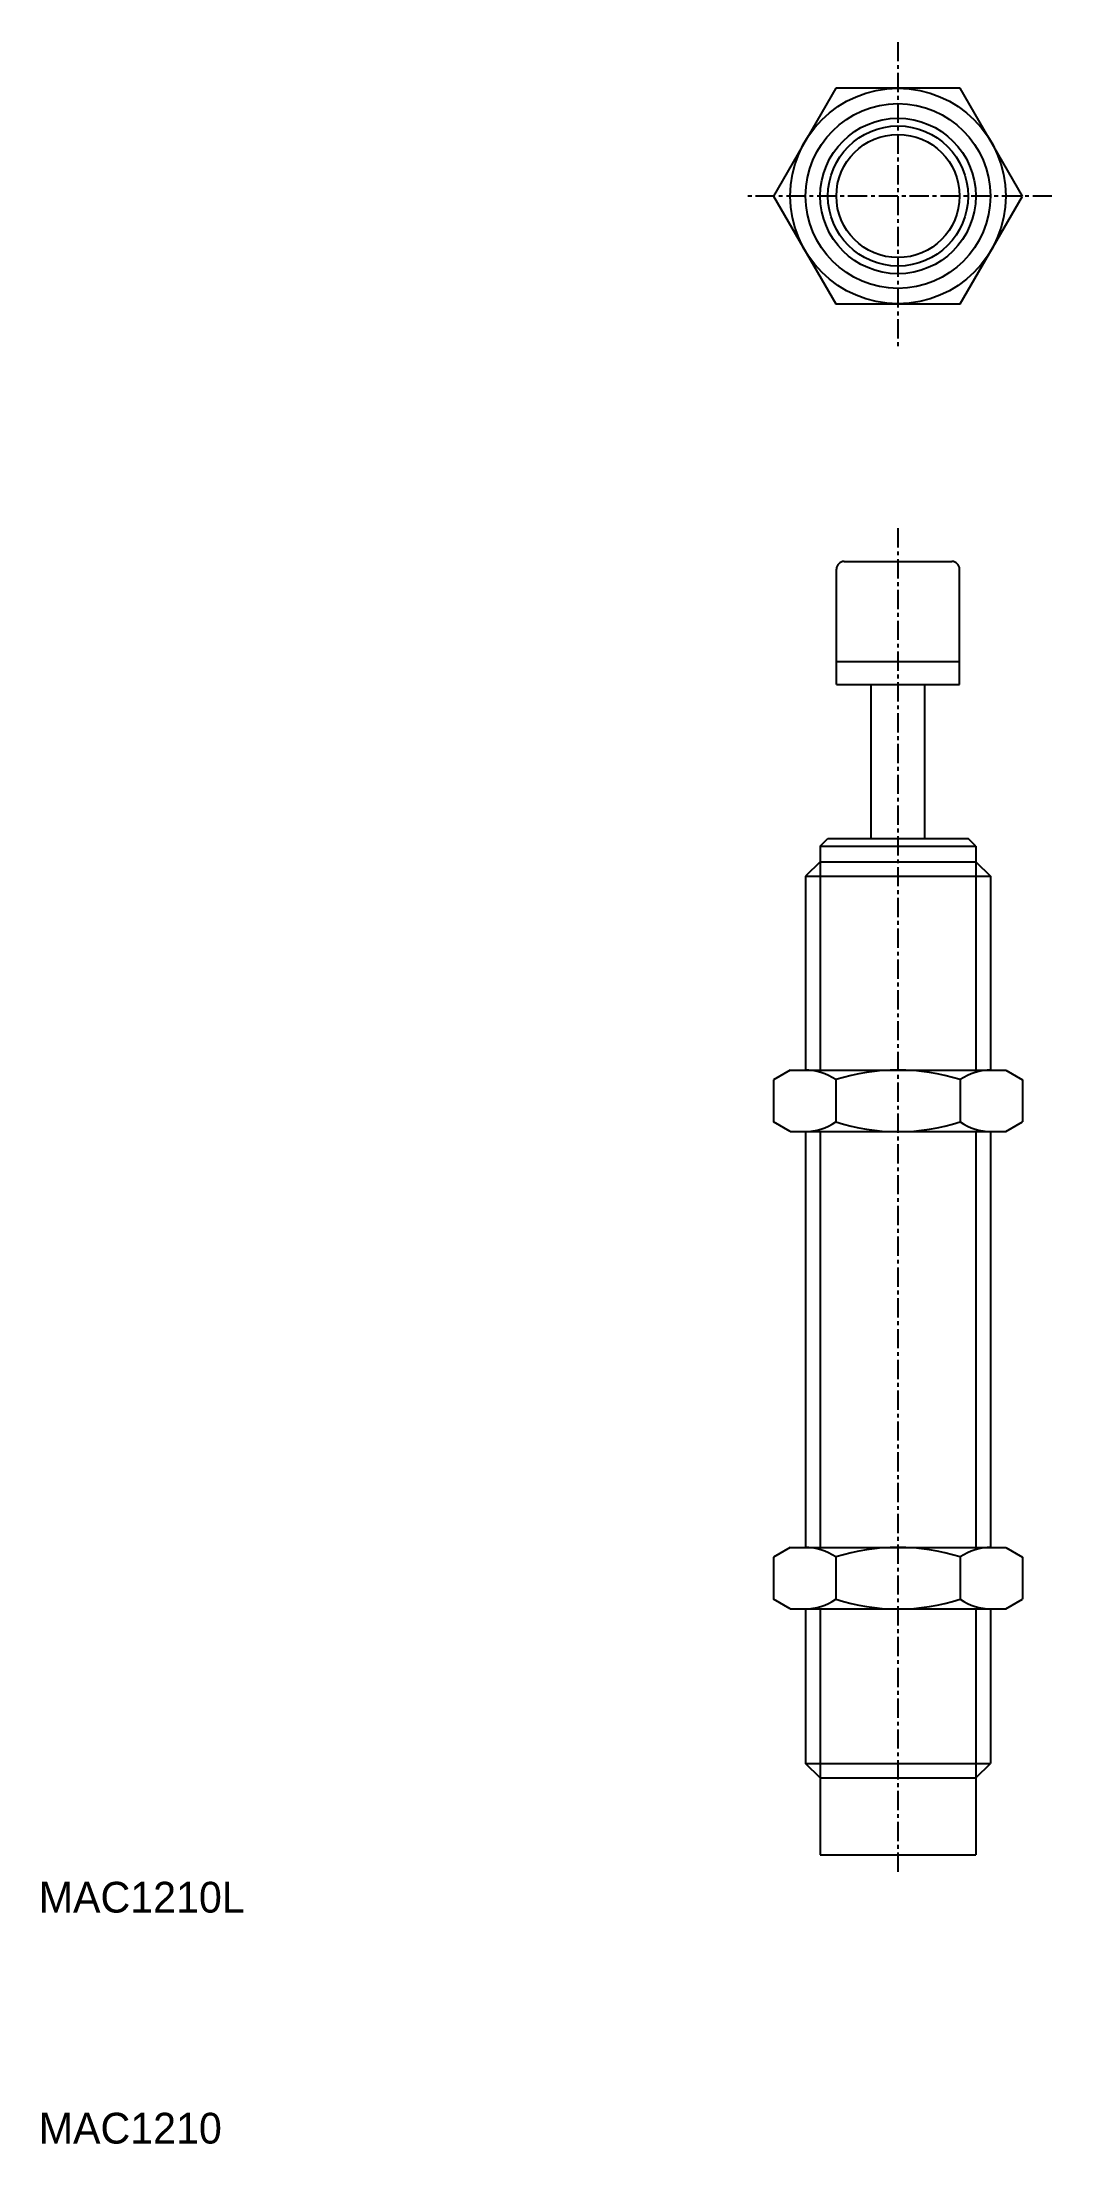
# Model space of a CAD drawing. Extents: x 21 to 86, y 9 to 146.
import ezdxf

# ---------------------------------------------------------------- set-up
doc = ezdxf.new("R2010")
doc.units = 0
doc.linetypes.add('CENTER', pattern=[2, 1.25, -0.25, 0.25, -0.25])
doc.layers.get('0').update_dxf_attribs({"linetype": 'CONTINUOUS'})
doc.layers.add('CENTER', color=1, linetype='CENTER')

msp = doc.modelspace()

# ---------------------------------------------------------------- linework, layer by layer
at = {"color": 7, "linetype": 'CONTINUOUS'}
for p, q in [((72.08, 142.6), (68.04, 135.6)), ((80.16, 142.6), (72.08, 142.6)), ((84.2, 135.6), (80.16, 142.6)), ((68.04, 135.6), (72.08, 128.6)), ((80.16, 128.6), (84.2, 135.6)), ((72.08, 128.6), (80.16, 128.6)), ((72.12, 103.87), (72.12, 111.37)), ((72.62, 111.87), (79.62, 111.87)), ((80.12, 103.87), (80.12, 111.37)), ((72.12, 105.37), (80.12, 105.37)), ((72.12, 103.87), (80.12, 103.87)), ((74.37, 93.87), (74.37, 103.87)), ((77.87, 93.87), (77.87, 103.87)), ((71.07, 93.37), (71.57, 93.87)), ((71.07, 93.37), (81.17, 93.37)), ((71.07, 93.37), (71.07, 92.37)), ((71.57, 93.87), (80.67, 93.87)), ((81.17, 93.37), (80.67, 93.87)), ((81.17, 93.37), (81.17, 92.37)), ((71.07, 92.37), (70.12, 91.42)), ((71.07, 92.37), (81.17, 92.37)), ((81.17, 92.37), (82.12, 91.42)), ((70.12, 91.42), (70.12, 78.84)), ((70.12, 91.42), (82.12, 91.42)), ((82.12, 91.42), (82.12, 78.84)), ((69.12, 78.84), (68.04, 78.21)), ((68.04, 78.21), (68.04, 75.47)), ((69.12, 78.84), (83.12, 78.84)), ((72.08, 78.21), (72.08, 75.47)), ((80.16, 78.21), (80.16, 75.47)), ((83.12, 78.84), (84.2, 78.21)), ((84.2, 78.21), (84.2, 75.47)), ((69.12, 74.84), (68.04, 75.47)), ((83.12, 74.84), (84.2, 75.47)), ((69.12, 74.84), (83.12, 74.84)), ((70.12, 74.84), (70.12, 47.84)), ((82.12, 74.84), (82.12, 47.84)), ((69.12, 47.84), (68.04, 47.21)), ((69.12, 47.84), (83.12, 47.84)), ((83.12, 47.84), (84.2, 47.21)), ((68.04, 47.21), (68.04, 44.47)), ((72.08, 47.21), (72.08, 44.47)), ((80.16, 47.21), (80.16, 44.47)), ((84.2, 47.21), (84.2, 44.47)), ((69.12, 43.84), (68.04, 44.47)), ((69.12, 43.84), (83.12, 43.84)), ((70.12, 43.84), (70.12, 33.81)), ((82.12, 43.84), (82.12, 33.81)), ((83.12, 43.84), (84.2, 44.47)), ((70.12, 33.81), (82.12, 33.81)), ((71.07, 32.87), (70.12, 33.81)), ((71.07, 32.87), (81.17, 32.87)), ((71.07, 32.87), (71.07, 27.87)), ((73.42, 32.87), (73.42, 32.87)), ((76.12, 32.87), (76.12, 32.87)), ((81.17, 32.87), (82.12, 33.81)), ((81.17, 32.87), (81.17, 27.87)), ((71.07, 27.87), (81.17, 27.87))]:
    msp.add_line(p, q, dxfattribs=at)
at = {"color": 3, "linetype": 'CONTINUOUS'}
for p, q in [((71.07, 92.37), (71.07, 78.84)), ((81.17, 92.37), (81.17, 78.84)), ((71.07, 74.84), (71.07, 47.84)), ((81.17, 74.84), (81.17, 47.84)), ((71.07, 43.84), (71.07, 32.87)), ((81.17, 43.84), (81.17, 32.87))]:
    msp.add_line(p, q, dxfattribs=at)
at = {"color": 7, "linetype": 'CONTINUOUS'}
for radius in [7, 6, 4.55, 4]:
    msp.add_circle((76.12, 135.6), radius, dxfattribs=at)
at = {"color": 3, "linetype": 'CONTINUOUS'}
msp.add_circle((76.12, 135.6), 5.05, dxfattribs=at)
at = {"color": 7, "linetype": 'CONTINUOUS'}
for centre, radius, start, end in [((72.62, 111.37), 0.5, 90, 180), ((79.62, 111.37), 0.5, 0, 90), ((70.06, 75.26), 3.58, 55.6158, 90), ((76.12, 65.47), 13.37, 72.412, 107.588), ((82.18, 75.26), 3.58, 90, 124.3842), ((70.06, 78.42), 3.58, 270, 304.3842), ((76.12, 88.21), 13.37, 252.412, 287.588), ((82.18, 78.42), 3.58, 235.6158, 270), ((70.06, 44.26), 3.58, 55.6158, 90), ((76.12, 34.47), 13.37, 72.412, 107.588), ((82.18, 44.26), 3.58, 90, 124.3842), ((70.06, 47.42), 3.58, 270, 304.3842), ((76.12, 57.21), 13.37, 252.412, 287.588), ((82.18, 47.42), 3.58, 235.6158, 270)]:
    msp.add_arc(centre, radius, start, end, dxfattribs=at)
at = {"layer": 'CENTER', "color": 1, "linetype": 'CENTER'}
for p, q in [((76.12, 145.6), (76.12, 125.6)), ((86.12, 135.6), (66.12, 135.6)), ((76.12, 114.02), (76.12, 26.54))]:
    msp.add_line(p, q, dxfattribs=at)

# ---------------------------------------------------------------- texts
at = {"color": 7, "linetype": 'CONTINUOUS'}
for s, p in [('MAC1210L', (20.31, 24.12)), ('MAC1210', (20.31, 9.12))]:
    msp.add_text(s, height=2, dxfattribs=at).set_placement(p)

doc.saveas('drawing.dxf')
